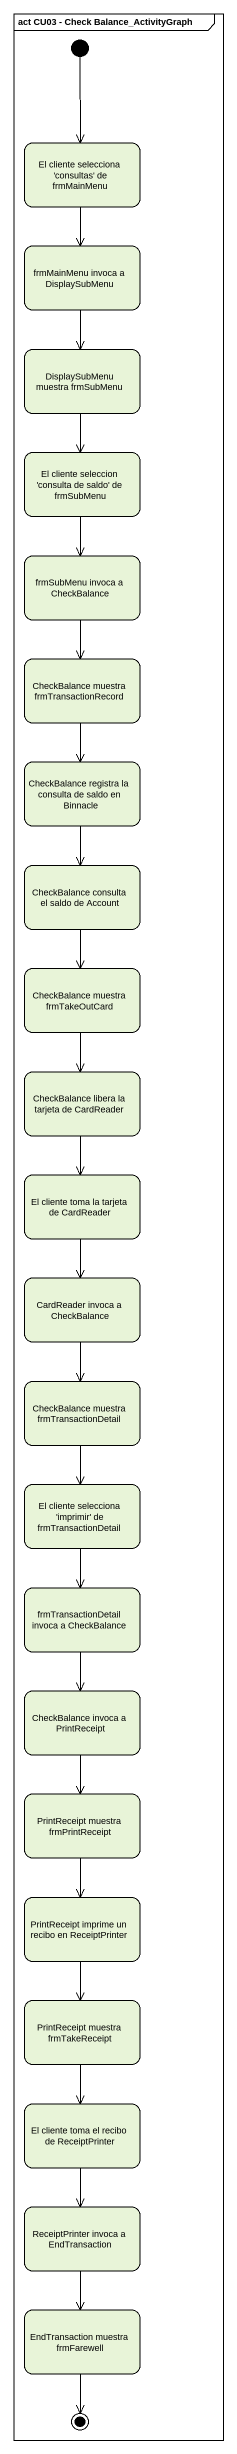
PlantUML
@startuml
mainframe act CU03 - Check Balance_ActivityGraph
hide empty description
state "El cliente selecciona 'consultas' de frmMainMenu" as El_cliente_selecciona
state "frmMainMenu invoca a DisplaySubMenu" as frmMainMenu_invoca_a
state "DisplaySubMenu muestra frmSubMenu" as DisplaySubMenu_muestra
state "El cliente seleccion 'consulta de saldo' de frmSubMenu" as El_cliente_seleccion
state "frmSubMenu invoca a CheckBalance" as frmSubMenu_invoca_a
state "CheckBalance muestra frmTransactionRecord" as CheckBalance_muestra
state "CheckBalance registra la consulta de saldo en Binnacle" as CheckBalance_registra_la
state "CheckBalance consulta el saldo de Account" as CheckBalance_consulta_el
state "CheckBalance muestra frmTakeOutCard" as CheckBalance_muestra_2
state "CheckBalance libera la tarjeta de CardReader" as CheckBalance_libera_la
state "El cliente toma la tarjeta de CardReader" as El_cliente_toma_la_tarjeta
state "CardReader invoca a CheckBalance" as CardReader_invoca_a
state "CheckBalance muestra frmTransactionDetail" as CheckBalance_muestra_3
state "El cliente selecciona 'imprimir' de frmTransactionDetail" as El_cliente_selecciona_2
state "frmTransactionDetail invoca a CheckBalance" as frmTransactionDetail_invoca
state "CheckBalance invoca a PrintReceipt" as CheckBalance_invoca_a
state "PrintReceipt muestra frmPrintReceipt" as PrintReceipt_muestra
state "PrintReceipt imprime un recibo en ReceiptPrinter" as PrintReceipt_imprime_un
state "PrintReceipt muestra frmTakeReceipt" as PrintReceipt_muestra_2
state "El cliente toma el recibo de ReceiptPrinter" as El_cliente_toma_el_recibo
state "ReceiptPrinter invoca a EndTransaction" as ReceiptPrinter_invoca_a
state "EndTransaction muestra frmFarewell" as EndTransaction_muestra
[*] --> El_cliente_selecciona
El_cliente_selecciona --> frmMainMenu_invoca_a
frmMainMenu_invoca_a --> DisplaySubMenu_muestra
DisplaySubMenu_muestra --> El_cliente_seleccion
El_cliente_seleccion --> frmSubMenu_invoca_a
frmSubMenu_invoca_a --> CheckBalance_muestra
CheckBalance_muestra --> CheckBalance_registra_la
CheckBalance_registra_la --> CheckBalance_consulta_el
CheckBalance_consulta_el --> CheckBalance_muestra_2
CheckBalance_muestra_2 --> CheckBalance_libera_la
CheckBalance_libera_la --> El_cliente_toma_la_tarjeta
El_cliente_toma_la_tarjeta --> CardReader_invoca_a
CardReader_invoca_a --> CheckBalance_muestra_3
CheckBalance_muestra_3 --> El_cliente_selecciona_2
El_cliente_selecciona_2 --> frmTransactionDetail_invoca
frmTransactionDetail_invoca --> CheckBalance_invoca_a
CheckBalance_invoca_a --> PrintReceipt_muestra
PrintReceipt_muestra --> PrintReceipt_imprime_un
PrintReceipt_imprime_un --> PrintReceipt_muestra_2
PrintReceipt_muestra_2 --> El_cliente_toma_el_recibo
El_cliente_toma_el_recibo --> ReceiptPrinter_invoca_a
ReceiptPrinter_invoca_a --> EndTransaction_muestra
EndTransaction_muestra --> [*]
@enduml
